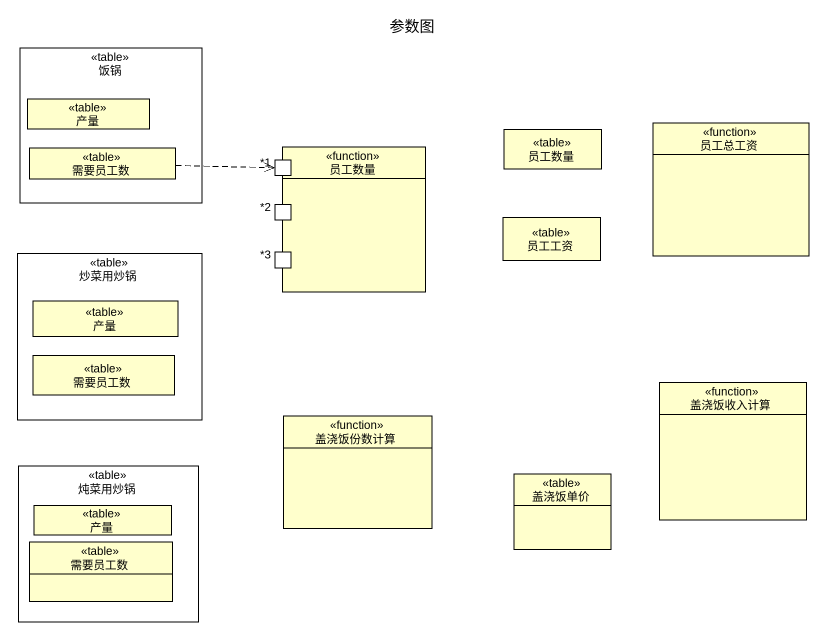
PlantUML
@startuml
title 参数图
allowmixing
hide circle
hide empty members
rectangle 饭锅 <<table>> {
  class 产量 <<table>>
  class 需要员工数 <<table>>
}
class 员工总工资 <<function>>
rectangle 员工数量 <<function>> {
  port "*1" as p1
  port "*2" as p2
  port "*3" as p3
}
class "员工数量" as 员工数量_2 <<table>>
class 员工工资 <<table>>
rectangle 炒菜用炒锅 <<table>> {
  class "产量" as 产量_2 <<table>>
  class "需要员工数" as 需要员工数_2 <<table>>
}
class 盖浇饭份数计算 <<function>>
class 盖浇饭收入计算 <<function>>
rectangle 炖菜用炒锅 <<table>> {
  class "产量" as 产量_3 <<table>>
  class "需要员工数" as 需要员工数_3 <<table>>
}
class 盖浇饭单价 <<table>>
需要员工数 .right.> p1
@enduml
